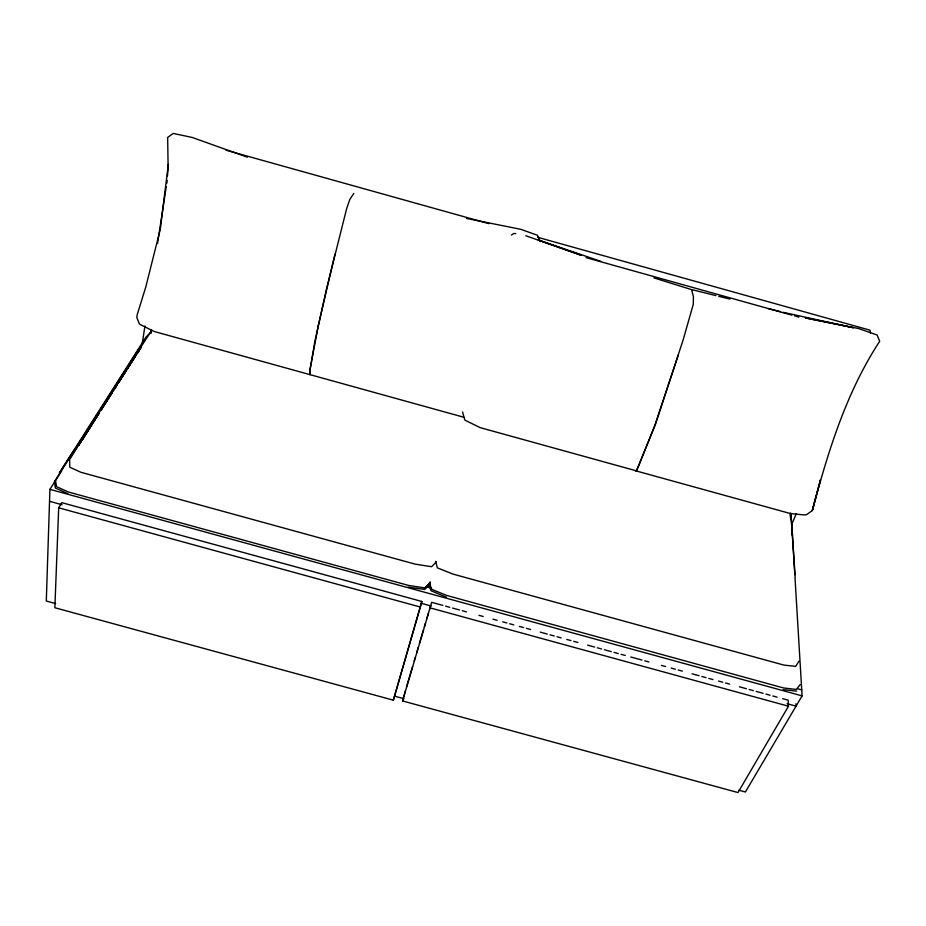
<?xml version="1.0" encoding="UTF-8"?>
<svg xmlns="http://www.w3.org/2000/svg" width="926" height="926" viewBox="0 0 926 926"><rect width="100%" height="100%" fill="white"/><g stroke="black" fill="none" stroke-linecap="round" stroke-linejoin="round"><path stroke-width="1.39" d="M61.66 470.917L49.923 489.356L46.3 601.032L55.653 603.59M58.697 507.807L54.854 607.734L393.365 700.183L421.874 601.472L61.868 502.668L58.697 507.807L420.427 607.062M463.764 417.232L154.121 331.473L139.537 324.158L136.84 317.63L137.164 314.817L145.752 287.095L160.291 229.254L168.324 164.4L167.479 175.905M166.946 183.093L167.166 180.246M142.118 344.495L144.942 326.01M157.547 243.55L166.24 186.67M151.042 332.411L151.482 329.563M150.926 333.603L151.366 330.756M318.324 325.489L309.967 369.81L309.897 374.717L310.013 369.821L314.736 342.122L326.357 289.525L346.602 208.825L349.762 199.553L353.801 193.441M318.336 325.466L334.969 254.071M782.597 698.655L788.165 700.183L788.466 706.214L737.999 792.563L402.579 700.947L431.666 602.34L442.802 605.396M402.579 700.947L405.229 691.201M393.365 700.183L421.874 601.472M406.456 687.104L412.556 666.593M414.177 661.129L415.404 657.02M416.619 652.923L418.239 647.459M419.466 643.35L423.529 629.68M424.34 626.948L425.566 622.851M426.782 618.742L428.414 613.278M429.629 609.169L430.44 606.437M691.757 290.347L693.424 296.644L693.296 304.272L683.168 339.819L655.33 424.756L636.417 470.848L480.154 427.638L464.84 420.103L462.537 412.001M678.272 355.063L655.087 424.652M655.064 424.71L638.373 466.658L636.405 470.848L635.618 470.778L790.48 513.56L803.93 514.914L806.488 514.706L812.31 510.573L820.448 479.934L812.31 510.573C828.006 451.876 846.121 392.485 879.7 341.289L877.096 335.015L858.761 328.58L805.342 317.907L853.413 327.746L783.292 312.328M796.291 513.698L791.788 524.29L794.821 574.687M794.994 577.569L802.101 695.889L745.407 791.996L738.844 790.202M798.907 661.245L795.7 666.361L783.94 665.1L452.907 574.074L437.385 567.87L435.614 561.353M82.101 440.255L91.94 424.652M93.468 422.221L99.51 412.649M101.791 408.991L112.382 392.254L100.865 410.392M90.111 427.326L78.583 445.475L94.799 419.964L91.639 424.907M96.246 417.649L99.325 412.811M96.339 417.533L99.429 412.672M100.969 410.241L109.465 396.872M69.392 458.764L71.719 455.117M74.034 451.471L76.36 447.825M78.675 444.179L81.002 440.533M83.317 436.887L86.407 432.025M87.958 429.595L91.061 424.733M92.6 422.302L95.702 417.441M97.242 415.01L99.568 411.352M101.883 407.706L108.851 396.768M111.166 393.122L113.493 389.476M115.808 385.829L118.91 380.968M120.449 378.537L123.552 373.676M125.867 370.03L128.193 366.383M130.508 362.737L133.61 357.876M135.15 355.445L138.252 350.584M139.791 348.141L141.342 345.711M110.229 395.657L138.958 350.514M117.012 385.019L113.921 389.834L117.023 384.938M125.508 371.754L118.563 382.6L135.555 356.059L127.823 368.131M139.236 348.523L54.449 481.682L55.352 488.014L67.945 493.685M74.323 449.805L59.31 473.059L145.891 337.214L150.174 332.885M151.586 330.559L113.748 388.989L69.612 459.609L69.797 467.225L80.817 472.248L415.126 564.131L431.609 566.724L436.239 561.966M800.249 684.534L796.302 689.43L783.512 687.949L446.83 595.487L431.423 589.214L429.537 582.222M428.414 584.329L425.127 587.929L408.725 585.475L68.651 492.088L56.602 486.717L55.479 480.374M430.521 582.037L425.127 587.929L430.081 582.813L429.479 584.688L424.687 589.434L408.065 587.153M511.407 235.042L513.814 233.491L515.794 233.595M783.188 689.638L796.661 691.143M466.472 218.42L520.806 229.312L537.358 235.227L540.448 241.628M525.771 235.748L581.239 255.287L538.168 239.961L600.65 261.294M715.96 295.614L690.715 289.352L653.872 277.869M718.761 296.308L729.989 299.098M767.862 308.497L780.479 311.622M394.499 696.144L404.06 698.76M426.446 586.818L431.643 588.253M797.564 688.747L801.742 689.905M49.923 489.356L802.101 695.889M445.591 606.16L449.77 607.306M452.548 608.069L459.516 609.979M462.294 610.743L466.472 611.889M479.008 615.339L483.187 616.485M492.933 619.158L497.112 620.304M502.679 621.832L506.858 622.978M509.647 623.742L513.826 624.888M519.393 626.416L523.572 627.562M526.362 628.326L530.54 629.472M540.286 632.145L547.243 634.067M550.032 634.831L554.211 635.977M557.001 636.741L561.168 637.887M566.747 639.415L570.925 640.56M573.703 641.324L577.882 642.47M587.628 645.144L594.596 647.054M597.386 647.818L601.553 648.964M604.342 649.739L611.31 651.649M614.088 652.413L618.267 653.559M621.057 654.323L625.235 655.469M630.803 656.997L641.938 660.053M644.727 660.817L648.906 661.963M661.442 665.4L665.62 666.546M671.188 668.086L675.367 669.232M678.156 669.996L682.335 671.142M692.081 673.815L699.037 675.725M701.827 676.489L706.006 677.635M708.784 678.399L712.962 679.545M718.541 681.073L722.72 682.219M725.498 682.983L729.676 684.14M739.423 686.814L746.391 688.724M749.169 689.488L753.347 690.634M756.137 691.398L763.105 693.308M765.883 694.072L770.062 695.218M772.851 695.982L777.03 697.128M49.541 501.29L62.077 504.728M420.948 603.208L431.146 606.009M787.065 703.679L796.047 706.144L795.92 703.748M430.266 607.919L788.466 706.214M226.06 150.186L488.94 223.664M537.612 237.276L870.035 330.177L870.486 333.024M586.065 257.636L791.892 315.153M794.682 315.928L798.849 317.097M247.346 157.189L192.191 137.453L173.22 133.437L167.652 137.453L168.127 167.317M446.482 597.258L430.984 590.719L429.027 584.121M790.85 513.259L792.482 535.714M790.931 514.138L795.133 576.736M790.353 513.305L790.735 518.861M790.306 513.525L790.677 519.521M140.96 347.644L137.094 353.663L140.96 347.632"/></g></svg>
